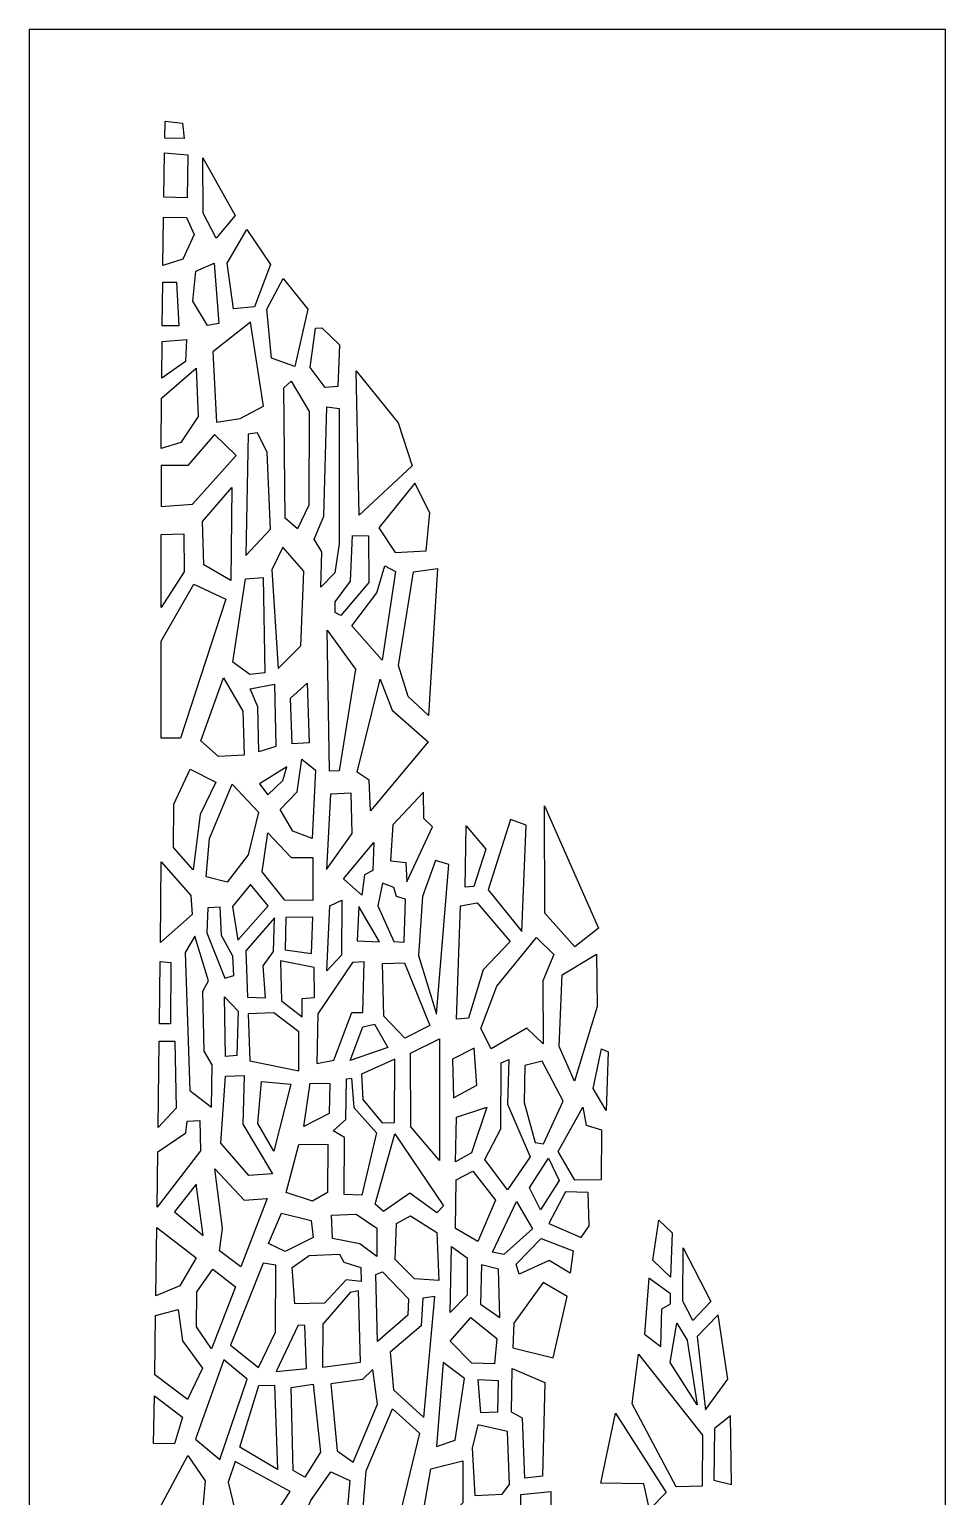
# Model space of a CAD drawing. Extents: x 1347 to 1846, y 1019 to 3405.
# Drawn here: x 1347 to 1846, y 2606 to 3405 of the extents above; entities that cross this region are included whole.
import ezdxf

# ---------------------------------------------------------------- set-up
doc = ezdxf.new("R2010")
doc.units = 0
doc.layers.add('LAYER_05', color=1, linetype='CONTINUOUS')

msp = doc.modelspace()

# ---------------------------------------------------------------- linework, layer by layer
at = {"layer": 'LAYER_05'}
for points in [[(1346.76, 1019.48), (1846.28, 1019.48), (1846.28, 3405.09), (1346.76, 3405.09)], [(1420.72, 3355.09), (1430.28, 3353.98), (1431.16, 3345.59), (1420.56, 3345.76)], [(1420.44, 3337.88), (1433.15, 3336.77), (1432.71, 3313.37), (1420.07, 3313.56)], [(1441.53, 3304.99), (1441.31, 3335), (1458.96, 3303.67), (1448.59, 3291.31)], [(1419.92, 3302.78), (1432.48, 3302.56), (1436.68, 3293.29), (1430.5, 3279.83), (1419.57, 3276.5)], [(1454.66, 3277.7), (1465.25, 3296.02), (1478.27, 3277.04), (1469.44, 3253.87), (1457.97, 3252.77)], [(1437.44, 3273.29), (1447.59, 3277.7), (1450.02, 3244.82), (1443.84, 3243.72), (1435.9, 3256.96)], [(1419.45, 3267.34), (1427.07, 3267.33), (1428.18, 3243.5), (1419.19, 3243.59)], [(1476.28, 3252.55), (1485.11, 3269.32), (1498.57, 3252.55), (1491.51, 3221.43), (1478.71, 3225.84)], [(1474.38, 3199.74), (1467.41, 3245.5), (1446.85, 3229.41), (1448.82, 3190.98), (1461.69, 3193.13)], [(1502.75, 3242.2), (1506.28, 3242.42), (1515.77, 3233.15), (1514.89, 3210.42), (1508.05, 3209.98), (1499.88, 3220.8)], [(1419.1, 3234.94), (1432.35, 3236.01), (1431.82, 3224.03), (1418.93, 3215.1)], [(1418.84, 3204.21), (1437.74, 3220.47), (1438.81, 3194.2), (1429.34, 3179.9), (1418.68, 3176.69)], [(1526.58, 3140.31), (1524.88, 3219.02), (1547.75, 3190.77), (1555.49, 3167.23)], [(1485.48, 3209.78), (1489.46, 3213.32), (1499.39, 3196.77), (1499.17, 3145.79), (1492.99, 3132.99), (1486.15, 3138.73)], [(1508.9, 3199.38), (1515.66, 3198.46), (1515.74, 3124.79), (1513.32, 3108.91), (1505.59, 3101.18), (1506.26, 3120.38), (1502.06, 3127.22), (1507.36, 3139.8)], [(1418.58, 3145.06), (1435.7, 3146.31), (1459.47, 3172.94), (1447.67, 3184.38), (1433.19, 3167.4), (1418.64, 3167.45)], [(1471.15, 3185.24), (1466.08, 3184.58), (1464.76, 3118.38), (1478.22, 3132.73), (1476.45, 3174.43)], [(1441.2, 3136.83), (1457.11, 3155.42), (1456.57, 3104.84), (1441.92, 3113.24)], [(1565.1, 3141.7), (1556.94, 3157.81), (1537.3, 3133.54), (1546.13, 3120.08), (1563.12, 3120.96)], [(1418.57, 3129.86), (1431.01, 3130.22), (1431.19, 3109.49), (1418.6, 3090)], [(1521.85, 3104.41), (1522.96, 3129.35), (1531.56, 3129.13), (1531.78, 3103.75), (1516.56, 3085.65), (1513.47, 3087.42), (1513.47, 3093.16)], [(1496.35, 3109.77), (1484.88, 3123.01), (1478.92, 3110.65), (1482.45, 3056.81), (1494.81, 3069.16)], [(1540.61, 3112.8), (1546.35, 3109.71), (1539.06, 3061.38), (1522.52, 3080.14), (1536.2, 3098.01)], [(1556.2, 3109.45), (1569.33, 3111.35), (1564.38, 3031.26), (1553.21, 3041.61), (1548.03, 3058.5)], [(1418.63, 3071.74), (1436.51, 3102.8), (1453.94, 3094.63), (1429.15, 3018.9), (1418.71, 3018.89)], [(1464.68, 3105.77), (1474.16, 3106.48), (1475.05, 3054.47), (1467.01, 3053.58), (1457.71, 3060.19)], [(1510.48, 3000.82), (1509.12, 3077.65), (1524.65, 3056.4), (1515.66, 3001.09)], [(1440.3, 3017.39), (1452.64, 3051.71), (1463.18, 3033.66), (1463.9, 3009.53), (1449.96, 3008.81)], [(1467.12, 3045.81), (1480.34, 3048.31), (1481.06, 3014.35), (1471.94, 3011.49), (1471.41, 3035.98)], [(1489.1, 3040.63), (1498.22, 3048.77), (1499.29, 3016.32), (1489.99, 3015.78)], [(1544.54, 3034.06), (1564.15, 3016.89), (1532.82, 2979.3), (1532.01, 2995.92), (1525.47, 3000.28), (1538, 3050.95)], [(1492.82, 2989.69), (1495.32, 3007.39), (1502.83, 3001.49), (1500.86, 2964.13), (1490.32, 2968.24), (1483.52, 2980.04)], [(1425.53, 2982.81), (1434.35, 3002.01), (1448.48, 2994.95), (1439.87, 2977.29), (1436.12, 2947.06), (1425.31, 2959.2)], [(1484.95, 2995.77), (1487.1, 3003.28), (1472.26, 2993.98), (1476.73, 2987.91)], [(1444.95, 2964.27), (1457.3, 2993.84), (1471.65, 2978.62), (1466.13, 2955.23), (1454.66, 2940.44), (1443.18, 2943.31)], [(1522.23, 2988.85), (1510.93, 2988.42), (1508.76, 2947.3), (1522.8, 2966.84)], [(1561.88, 2975.16), (1561.66, 2989.51), (1544.89, 2971.63), (1543.57, 2951.99), (1551.95, 2951.11), (1552.61, 2940.52), (1566.52, 2970.53)], [(1617.59, 2971.42), (1609.01, 2974.46), (1596.86, 2936.21), (1615.27, 2913.51)], [(1627.78, 2923.52), (1627.62, 2982.01), (1657.04, 2915.26), (1644.04, 2905.11)], [(1489.57, 2953.82), (1501.37, 2953.82), (1501.37, 2930.4), (1486, 2930.58), (1473.66, 2945.95), (1476.7, 2967.22)], [(1584.27, 2937.65), (1584.81, 2971.08), (1595.53, 2958.39), (1589.1, 2938.01)], [(1518.11, 2942.28), (1534.61, 2961.97), (1534.03, 2946.77), (1529.4, 2944.31), (1528.1, 2933.3)], [(1418.57, 2951.49), (1434.88, 2933.08), (1435.6, 2922.71), (1418.24, 2907.53)], [(1568.65, 2868.43), (1575.49, 2950.08), (1568.21, 2952.28), (1561.15, 2932.64), (1558.94, 2900.43)], [(1476.89, 2927.54), (1467.41, 2939.16), (1457.58, 2927.18), (1460.44, 2908.77)], [(1545.54, 2937.48), (1539.32, 2939.8), (1536.71, 2927.49), (1545.4, 2908.09), (1551.04, 2907.65), (1551.91, 2931.11), (1546.84, 2932.56)], [(1450.79, 2926.82), (1444, 2926.47), (1443.46, 2912.7), (1453.29, 2888.04), (1458.3, 2889.47), (1457.76, 2900.01), (1451.51, 2911.27)], [(1510.51, 2927.49), (1517.17, 2930.53), (1517.02, 2900.56), (1508.91, 2892.02)], [(1537.58, 2907.94), (1526.43, 2927.2), (1525.42, 2908.52)], [(1590.82, 2929.2), (1608.88, 2908.11), (1594.22, 2892.56), (1586.18, 2866.29), (1579.56, 2865.75), (1581.89, 2927.42)], [(1479.93, 2902.69), (1480.46, 2920.93), (1464.73, 2903.05), (1465.63, 2877.67), (1475.46, 2877.31), (1474.21, 2894.83)], [(1500.66, 2901.57), (1501.24, 2921.41), (1486.62, 2921.12), (1486.18, 2903.6)], [(1444.5, 2886.68), (1436.89, 2911.05), (1431.73, 2902.14), (1434.34, 2826.88), (1446.04, 2817.84), (1446.48, 2840.78), (1442.07, 2848.29), (1441.41, 2880.95)], [(1626.63, 2886.71), (1626.81, 2852.39), (1618.05, 2860.79), (1598.57, 2849.53), (1592.85, 2860.61), (1601.61, 2883.67), (1623.24, 2910.3), (1632.71, 2901.01)], [(1418.13, 2897.22), (1423.93, 2896.64), (1423.64, 2863.19), (1417.74, 2863.27)], [(1502, 2893.84), (1483.61, 2897.46), (1484.19, 2875.74), (1495.48, 2867.05), (1495.48, 2877.04), (1502.14, 2877.62)], [(1529.34, 2897.01), (1522.91, 2896.66), (1503.96, 2868.59), (1503.43, 2841.6), (1512.72, 2843.39), (1522.55, 2869.31), (1528.63, 2869.31)], [(1539.93, 2867.45), (1539.35, 2896.11), (1551.22, 2896.4), (1565.12, 2862.38), (1551.51, 2855.43)], [(1656.3, 2872.59), (1643.97, 2832.01), (1635.57, 2850.78), (1637.18, 2889.93), (1655.94, 2901.19)], [(1453.73, 2845.42), (1453.09, 2877.93), (1460.53, 2870.04), (1459.95, 2846)], [(1480.09, 2869.21), (1465.97, 2868.67), (1467.04, 2843.11), (1493.67, 2837.57), (1493.67, 2858.84)], [(1528.64, 2861.66), (1535.01, 2863.1), (1542.1, 2850.22), (1521.69, 2843.27)], [(1554.5, 2847.29), (1570.41, 2854.98), (1570.41, 2788.67), (1554.68, 2807.08)], [(1417.62, 2853.7), (1426.02, 2853.7), (1426.73, 2817.24), (1416.98, 2806.71)], [(1589.25, 2849.98), (1577.46, 2843.9), (1577.99, 2822.81), (1590.68, 2829.78)], [(1658.63, 2849.53), (1662.38, 2847.92), (1661.13, 2815.93), (1654.16, 2827.9)], [(1545.88, 2809.47), (1546.02, 2843.92), (1527.92, 2835.82), (1528.5, 2821.92), (1539.07, 2809.18)], [(1603.91, 2841.93), (1608.2, 2843.72), (1607.48, 2819.41), (1619.82, 2790.81), (1607.48, 2772.76), (1595.15, 2789.2), (1603.73, 2806.01)], [(1626.25, 2842.83), (1616.92, 2840.47), (1616.42, 2820.31), (1622.5, 2798.5), (1626.97, 2797.78), (1637.69, 2821.02)], [(1453.62, 2834.74), (1463.81, 2835.1), (1463.1, 2808.47), (1479.36, 2781.48), (1466.49, 2780.59), (1451.12, 2798.1)], [(1473.26, 2831.77), (1489.34, 2830.34), (1480.05, 2793.88), (1471.29, 2808.89)], [(1499.89, 2830.88), (1510.61, 2830.7), (1510.25, 2814.26), (1496.31, 2807.29)], [(1523.68, 2817.62), (1536.01, 2803.86), (1527.97, 2769.9), (1518.32, 2770.25), (1518.5, 2801.35), (1512.42, 2804.93), (1519.21, 2811.01), (1519.57, 2833.17), (1522.43, 2833.53)], [(1579.6, 2812.26), (1596.22, 2817.8), (1587.82, 2792.96), (1579.07, 2787.95)], [(1635.11, 2793.62), (1648.43, 2817.8), (1650.31, 2807.96), (1658.71, 2805.49), (1658.42, 2778.28), (1644.08, 2777.99)], [(1416.79, 2793.41), (1432.13, 2803.76), (1432.84, 2810.19), (1439.63, 2810.55), (1439.99, 2793.93), (1416.37, 2763.36)], [(1572.51, 2764.02), (1568.98, 2760.27), (1554.2, 2770.86), (1539.85, 2760.93), (1535.22, 2764.9), (1546.03, 2803.3)], [(1501.13, 2766.61), (1486.68, 2771.23), (1493.74, 2797.45), (1509.45, 2797.57), (1509.34, 2771.3)], [(1463.87, 2767.21), (1476.38, 2768.1), (1462.08, 2730.75), (1450.46, 2739.5), (1452.07, 2751.66), (1447.96, 2784.19)], [(1579.37, 2778.28), (1588.49, 2782.91), (1600.94, 2767.13), (1591.24, 2744.69), (1579.08, 2751.64)], [(1619.33, 2773.93), (1629.75, 2790), (1635.54, 2777.84), (1625.41, 2761.92)], [(1441.52, 2747.91), (1437.77, 2775.79), (1425.97, 2760.77)], [(1599.3, 2738.83), (1612.33, 2766.48), (1621.02, 2751.57), (1605.38, 2737.53)], [(1652, 2753.17), (1651.42, 2771.26), (1639.12, 2771.7), (1629.99, 2754.32), (1647.66, 2746.79)], [(1477.21, 2743.55), (1484.16, 2760.05), (1500.38, 2756), (1501.54, 2746.73), (1486.19, 2739.2)], [(1511.96, 2746.15), (1511.53, 2758.89), (1524.99, 2759.47), (1536.14, 2751.94), (1536.14, 2736.45), (1526.87, 2743.26)], [(1546.83, 2754.35), (1554.52, 2758.64), (1568.99, 2749.52), (1570.07, 2723.43), (1556.66, 2724.32), (1546.12, 2734.86)], [(1416.23, 2752.27), (1437.65, 2735.75), (1428.82, 2720.4), (1415.74, 2714.91)], [(1686.71, 2734.39), (1689.93, 2756.2), (1697.26, 2749.4), (1696.37, 2725.1)], [(1643.25, 2739.59), (1641.66, 2727.43), (1630.08, 2734.23), (1613.86, 2726.85), (1612.12, 2732.2), (1625.73, 2746.25)], [(1518.29, 2733.41), (1527.41, 2730.37), (1527.7, 2722.85), (1519.45, 2723.71), (1507.72, 2710.97), (1491.5, 2710.68), (1490.06, 2730.52), (1499.32, 2736.89), (1515.83, 2737.76)], [(1576.25, 2705.86), (1576.83, 2741.91), (1585.51, 2735.68), (1585.37, 2715.41)], [(1702.98, 2712.05), (1703.16, 2741.18), (1718.35, 2711.87), (1708.52, 2701.5)], [(1438.05, 2717.22), (1446.88, 2729.57), (1459.23, 2719.86), (1445.99, 2686.1), (1437.83, 2698.02)], [(1481.17, 2731.63), (1474.2, 2732.71), (1456.51, 2688.2), (1471.7, 2675.87), (1480.99, 2695.17)], [(1535.69, 2726.63), (1539.26, 2728.06), (1553.38, 2713.4), (1553.02, 2704.47), (1536.58, 2690.17)], [(1602.6, 2729.6), (1593.33, 2731.92), (1592.75, 2710.49), (1603.18, 2703.1)], [(1632.39, 2681.22), (1639.92, 2714.66), (1626.89, 2722.34), (1610.96, 2700.19), (1610.38, 2686.72)], [(1696.37, 2716.16), (1684.39, 2724.56), (1682.07, 2694.17), (1691, 2687.38), (1691.54, 2707.94), (1696.19, 2710.62)], [(1526.21, 2717.69), (1521.57, 2716.8), (1506.73, 2699.64), (1506.55, 2676.05), (1527.29, 2678.91)], [(1561.84, 2648.71), (1567.74, 2714.67), (1561.31, 2713.77), (1560.41, 2698.58), (1543.43, 2684.28), (1545.22, 2663.73)], [(1415.59, 2704.23), (1427.9, 2707.51), (1430.33, 2690.52), (1441.14, 2675.51), (1432.97, 2658.52), (1415.12, 2672.03)], [(1587.96, 2678.24), (1576.12, 2690.32), (1587.37, 2703.22), (1601.56, 2691.73), (1600.27, 2677.89)], [(1727.5, 2669.64), (1722.21, 2704.72), (1710.73, 2692.81), (1715.37, 2652.87)], [(1496.9, 2698.75), (1493.33, 2699.1), (1481.35, 2673.72), (1497.79, 2675.33)], [(1696.17, 2678.69), (1699.7, 2700.09), (1705.44, 2690.82), (1710.73, 2655.52)], [(1465.51, 2669.6), (1452.82, 2680.14), (1437.27, 2636.89), (1450.67, 2625.81)], [(1584.03, 2669.87), (1572.41, 2678.63), (1568.66, 2632.87), (1578.85, 2636.26)], [(1675.34, 2656.18), (1678.88, 2683.15), (1713.75, 2639.01), (1713.48, 2611.23), (1699.32, 2610.95)], [(1528.43, 2669.38), (1511.09, 2667.06), (1514.49, 2630.59), (1523.25, 2624.34), (1536.47, 2655.97), (1533.97, 2674.92)], [(1609.61, 2651.69), (1609.88, 2675.39), (1627.86, 2667.77), (1626.5, 2616.82), (1616.96, 2615.73), (1615.6, 2648.42)], [(1461.58, 2632.56), (1471.95, 2666.16), (1480.35, 2666.34), (1481.96, 2620.41)], [(1490.54, 2619.87), (1489.46, 2665.09), (1501.44, 2666.88), (1505.55, 2629.88), (1496.97, 2616.12)], [(1592.97, 2651.28), (1591.36, 2669.33), (1602.26, 2668.8), (1601.9, 2651.64)], [(1414.93, 2660.52), (1430.3, 2648.86), (1425.83, 2634.39), (1414.44, 2634.62)], [(1530.42, 2619.63), (1544.74, 2653.35), (1559.4, 2640.12), (1541.04, 2564.32), (1526.33, 2570.59)], [(1658.39, 2612.87), (1666.25, 2651.12), (1693.95, 2607.86), (1684.84, 2598.57), (1681.8, 2612.51)], [(1729.62, 2612.28), (1728.95, 2649.58), (1720.35, 2642.74), (1719.91, 2614.49)], [(1607.44, 2641.09), (1591.18, 2644.67), (1588.14, 2631.97), (1589.57, 2606.24), (1604.59, 2606.95), (1608.52, 2612.13)], [(1418.01, 2599.89), (1433.2, 2627.95), (1442.68, 2614.19), (1439.1, 2575.58), (1433.03, 2575.05)], [(1488.95, 2608.38), (1458.95, 2624.8), (1455.21, 2613.45), (1465.93, 2569), (1476.21, 2580.44), (1478.23, 2592.02)], [(1560.62, 2591.4), (1565.62, 2620.71), (1583.14, 2625), (1583.14, 2602.13), (1572.77, 2590.86)], [(1500.16, 2603.42), (1511.12, 2619.11), (1521.43, 2614.32), (1517.86, 2573.21), (1509.28, 2573.21), (1499.81, 2554.98), (1493.37, 2554.98), (1492.48, 2585.01)], [(1614.67, 2606.76), (1631.11, 2608.37), (1631.29, 2576.74), (1622.18, 2575.49), (1615.03, 2582.64)]]:
    msp.add_lwpolyline(points, close=True, dxfattribs=at)

doc.saveas('drawing.dxf')
